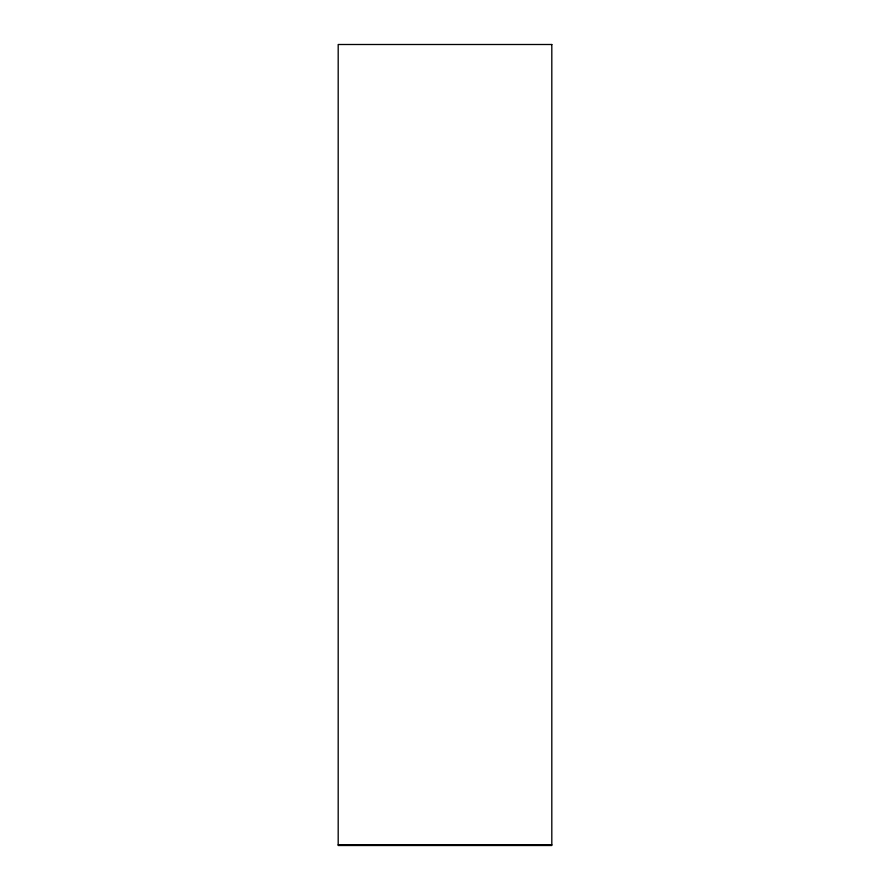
<?xml version="1.0" encoding="UTF-8"?>
<svg xmlns="http://www.w3.org/2000/svg" width="890" height="890" viewBox="0 0 890 890"><rect width="100%" height="100%" fill="white"/><g stroke="black" fill="none" stroke-linecap="round" stroke-linejoin="round"><path stroke-width="1.33" d="M338.189 844.788L551.811 844.788M551.811 44.5L338.189 44.5L338.189 845.5L551.811 845.5L551.811 44.5"/></g></svg>
